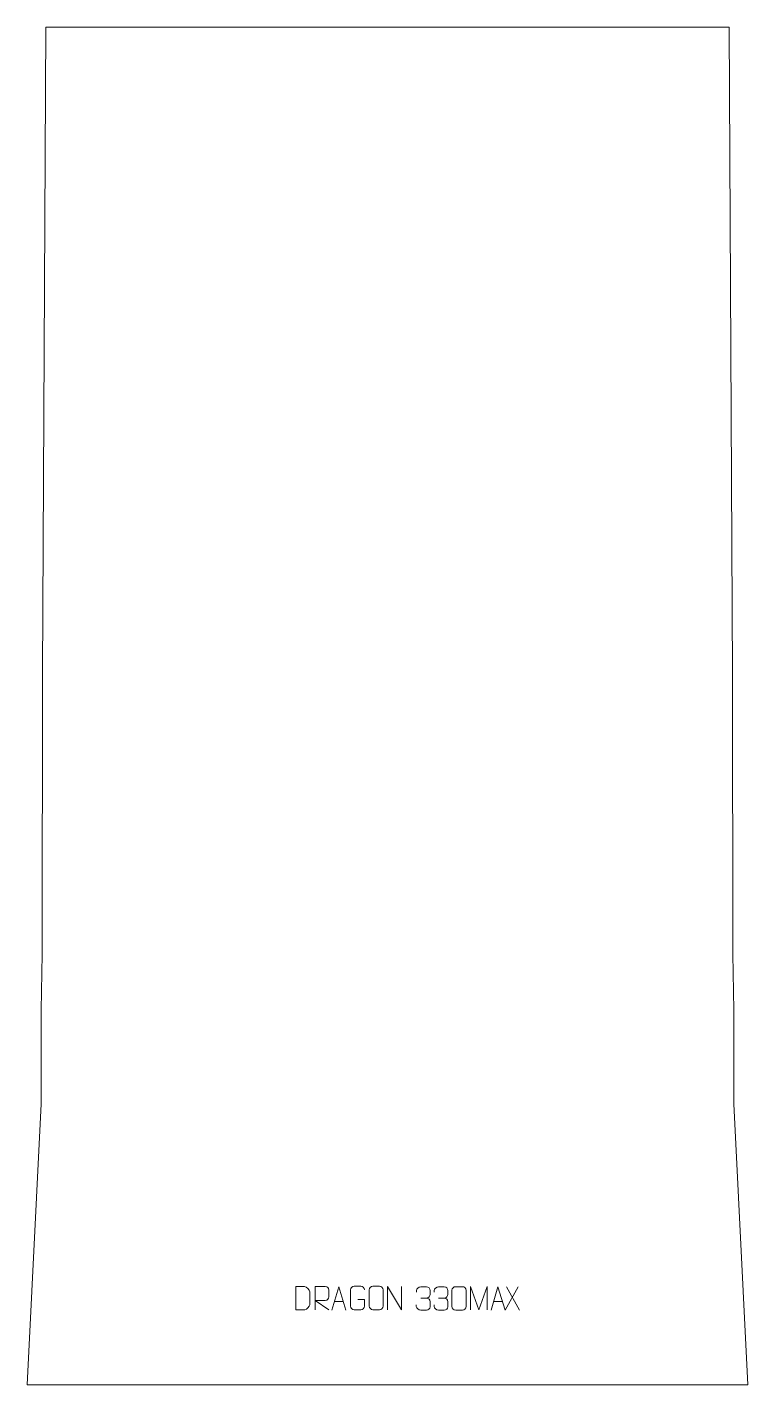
# Model space of a CAD drawing. Header units: millimetres. Extents: x -392 to 378, y -1191 to 259.
import ezdxf

# ---------------------------------------------------------------- set-up
doc = ezdxf.new("R2010")
doc.units = ezdxf.units.MM
doc.header["$MEASUREMENT"] = 0
doc.layers.add('layer 1', color=7, linetype='Continuous')

msp = doc.modelspace()

# ---------------------------------------------------------------- linework, layer by layer
at = {"layer": 'layer 1', "color": 242, "lineweight": 9}
msp.add_open_spline([(378.2228, -1190.9555), (378.2228, -1190.9555), (-391.7771, -1190.9555), (-391.7771, -1190.9555), (-391.7771, -1190.9555), (-391.7771, -1190.9555), (-376.7776, -890.9563), (-376.7776, -890.9563), (-376.7776, -890.9563), (-376.7776, -890.9563), (-376.7776, -790.9564), (-376.7776, -790.9564), (-376.7776, -790.9564), (-376.7776, -790.9564), (-375.7772, -730.9555), (-375.7772, -730.9555), (-375.7772, -730.9555), (-375.7772, -730.9555), (-375.2768, -430.9559), (-375.2768, -430.9559), (-375.2768, -430.9559), (-375.2768, -430.9559), (-371.8269, 259.0443), (-371.8269, 259.0443), (-371.8269, 259.0443), (-371.8269, 259.0443), (358.2725, 259.0443), (358.2725, 259.0443), (358.2725, 259.0443), (358.2725, 259.0443), (361.7224, -430.9559), (361.7224, -430.9559), (361.7224, -430.9559), (361.7224, -430.9559), (362.2228, -730.9555), (362.2228, -730.9555), (362.2228, -730.9555), (362.2228, -730.9555), (363.2218, -790.9564), (363.2218, -790.9564), (363.2218, -790.9564), (363.2218, -790.9564), (363.2218, -890.9563), (363.2218, -890.9563), (363.2218, -890.9563), (363.2218, -890.9563), (378.2228, -1190.9555), (378.2228, -1190.9555)], degree=3, knots=[0, 0, 0, 0, 0.076923077, 0.076923077, 0.076923077, 0.076923077, 0.153846154, 0.153846154, 0.153846154, 0.153846154, 0.230769231, 0.230769231, 0.230769231, 0.230769231, 0.307692308, 0.307692308, 0.307692308, 0.307692308, 0.384615385, 0.384615385, 0.384615385, 0.384615385, 0.461538462, 0.461538462, 0.461538462, 0.461538462, 0.538461538, 0.538461538, 0.538461538, 0.538461538, 0.615384615, 0.615384615, 0.615384615, 0.615384615, 0.692307692, 0.692307692, 0.692307692, 0.692307692, 0.769230769, 0.769230769, 0.769230769, 0.769230769, 0.846153846, 0.846153846, 0.846153846, 0.846153846, 1, 1, 1, 1], dxfattribs=at)
at = {"layer": 'layer 1', "color": 250, "lineweight": 9}
for points, knots in [([(-104.6748, -1110.7875), (-102.343, -1110.7871), (-97.3928, -1110.8111), (-95.0613, -1110.8114), (-95.0613, -1110.8114), (-93.1363, -1110.9168), (-89.8177, -1107.3752), (-89.8289, -1105.3579), (-89.8289, -1105.3579), (-89.8293, -1099.5878), (-89.8293, -1097.4181), (-89.8289, -1091.6488), (-89.8289, -1091.6488), (-89.8332, -1089.5107), (-93.2077, -1085.8506), (-95.3601, -1085.8641), (-95.3601, -1085.8641), (-97.6858, -1085.8641), (-102.4101, -1085.8641), (-104.7362, -1085.8641), (-104.7362, -1085.8641), (-104.7358, -1091.611), (-104.6745, -1105.0402), (-104.6748, -1110.7875)], [0, 0, 0, 0, 0.142857143, 0.142857143, 0.142857143, 0.142857143, 0.285714286, 0.285714286, 0.285714286, 0.285714286, 0.428571429, 0.428571429, 0.428571429, 0.428571429, 0.571428571, 0.571428571, 0.571428571, 0.571428571, 0.714285714, 0.714285714, 0.714285714, 0.714285714, 1, 1, 1, 1]), ([(-84.0373, -1110.8025), (-84.0373, -1110.8025), (-84.0373, -1085.849), (-84.0373, -1085.849), (-84.0373, -1085.849), (-80.4425, -1085.849), (-76.847, -1085.849), (-73.2518, -1085.849), (-73.2518, -1085.849), (-70.9265, -1085.8867), (-69.3692, -1087.3767), (-69.3733, -1089.7431), (-69.3733, -1089.7431), (-69.3737, -1091.7786), (-69.3737, -1094.838), (-69.3733, -1096.874), (-69.3733, -1096.874), (-69.3798, -1098.7495), (-71.1921, -1100.6913), (-73.2016, -1100.7104), (-73.2016, -1100.7104), (-73.2016, -1100.7104), (-84.0373, -1100.7104), (-84.0373, -1100.7104), (-84.0373, -1100.7104), (-84.0373, -1100.7104), (-69.3826, -1110.8025), (-69.3826, -1110.8025)], [0, 0, 0, 0, 0.125, 0.125, 0.125, 0.125, 0.25, 0.25, 0.25, 0.25, 0.375, 0.375, 0.375, 0.375, 0.5, 0.5, 0.5, 0.5, 0.625, 0.625, 0.625, 0.625, 0.75, 0.75, 0.75, 0.75, 1, 1, 1, 1]), ([(-66.1752, -1111.3447), (-66.1752, -1111.3447), (-58.8042, -1086.3912), (-58.8042, -1086.3912), (-58.8042, -1086.3912), (-58.8042, -1086.3912), (-51.2343, -1111.3447), (-51.2343, -1111.3447)], [0, 0, 0, 0, 0.333333333, 0.333333333, 0.333333333, 0.333333333, 1, 1, 1, 1]), ([(-38.6194, -1099.7104), (-38.6194, -1099.7104), (-31.4513, -1099.7104), (-31.4513, -1099.7104), (-31.4513, -1099.7104), (-31.4513, -1099.7104), (-31.4513, -1106.8785), (-31.4513, -1106.8785), (-31.4513, -1106.8785), (-31.591, -1109.2019), (-33.2682, -1110.6815), (-35.416, -1110.6923), (-35.416, -1110.6923), (-37.7478, -1110.6919), (-40.0798, -1110.6919), (-42.4113, -1110.6923), (-42.4113, -1110.6923), (-44.3362, -1110.7977), (-46.3084, -1108.9132), (-46.2972, -1106.8959), (-46.2972, -1106.8959), (-46.2968, -1101.1258), (-46.2968, -1095.3561), (-46.2972, -1089.5868), (-46.2972, -1089.5868), (-46.293, -1087.4487), (-44.5462, -1085.7295), (-42.3939, -1085.7429), (-42.3939, -1085.7429), (-40.0682, -1085.7429), (-37.7421, -1085.7429), (-35.416, -1085.7429), (-35.416, -1085.7429), (-33.4693, -1085.7075), (-31.4779, -1087.199), (-31.4513, -1089.6367)], [0, 0, 0, 0, 0.1, 0.1, 0.1, 0.1, 0.2, 0.2, 0.2, 0.2, 0.3, 0.3, 0.3, 0.3, 0.4, 0.4, 0.4, 0.4, 0.5, 0.5, 0.5, 0.5, 0.6, 0.6, 0.6, 0.6, 0.7, 0.7, 0.7, 0.7, 0.8, 0.8, 0.8, 0.8, 1, 1, 1, 1]), ([(-22.3939, -1085.7429), (-20.0682, -1085.7429), (-17.7421, -1085.7429), (-15.416, -1085.7429), (-15.416, -1085.7429), (-13.4694, -1085.7073), (-11.478, -1087.1989), (-11.4513, -1089.6365), (-11.4513, -1089.6365), (-11.4517, -1095.3834), (-11.4517, -1101.1307), (-11.4513, -1106.8784), (-11.4513, -1106.8784), (-11.5911, -1109.2018), (-13.2683, -1110.6814), (-15.416, -1110.6922), (-15.416, -1110.6922), (-17.7479, -1110.6918), (-20.0798, -1110.6918), (-22.4113, -1110.6922), (-22.4113, -1110.6922), (-24.3363, -1110.7976), (-26.3084, -1108.9131), (-26.2972, -1106.8958), (-26.2972, -1106.8958), (-26.2969, -1101.1257), (-26.2969, -1095.356), (-26.2972, -1089.5867), (-26.2972, -1089.5867), (-26.293, -1087.4486), (-24.5463, -1085.7294), (-22.3939, -1085.7429)], [0, 0, 0, 0, 0.111111111, 0.111111111, 0.111111111, 0.111111111, 0.222222222, 0.222222222, 0.222222222, 0.222222222, 0.333333333, 0.333333333, 0.333333333, 0.333333333, 0.444444444, 0.444444444, 0.444444444, 0.444444444, 0.555555556, 0.555555556, 0.555555556, 0.555555556, 0.666666667, 0.666666667, 0.666666667, 0.666666667, 0.777777778, 0.777777778, 0.777777778, 0.777777778, 1, 1, 1, 1]), ([(-6.6244, -1110.7179), (-6.6244, -1110.7179), (-6.6244, -1085.7644), (-6.6244, -1085.7644), (-6.6244, -1085.7644), (-6.6244, -1085.7644), (8.0304, -1110.7179), (8.0304, -1110.7179), (8.0304, -1110.7179), (8.0304, -1110.7179), (8.0304, -1085.7644), (8.0304, -1085.7644)], [0, 0, 0, 0, 0.25, 0.25, 0.25, 0.25, 0.5, 0.5, 0.5, 0.5, 1, 1, 1, 1]), ([(24.0294, -1092.0263), (24.0294, -1092.0263), (24.0294, -1090.1691), (24.0294, -1090.1691), (24.0294, -1090.1691), (24.0151, -1088.4272), (26.6796, -1086.3091), (28.7387, -1086.3318), (28.7387, -1086.3318), (30.8028, -1086.3318), (32.8668, -1086.3318), (34.9305, -1086.3318), (34.9305, -1086.3318), (37.125, -1086.323), (38.7233, -1088.1698), (38.7677, -1090.0819), (38.7677, -1090.0819), (38.7673, -1091.517), (38.7673, -1092.9521), (38.7677, -1094.3876), (38.7677, -1094.3876), (38.7191, -1096.0411), (37.1165, -1098.2711), (34.9182, -1098.2611), (34.9182, -1098.2611), (37.1219, -1098.2723), (38.7299, -1100.0755), (38.7839, -1102.135), (38.7839, -1102.135), (38.7835, -1103.9197), (38.7835, -1105.7044), (38.7839, -1107.4895), (38.7839, -1107.4895), (38.794, -1109.5509), (36.7391, -1111.314), (34.9182, -1111.3059), (34.9182, -1111.3059), (32.8529, -1111.3056), (30.7877, -1111.3056), (28.7221, -1111.3059), (28.7221, -1111.3059), (26.5535, -1111.2944), (24.0225, -1108.8942), (24.0039, -1107.4324), (24.0039, -1107.4324), (24.0039, -1107.4324), (24.0039, -1105.5238), (24.0039, -1105.5238)], [0, 0, 0, 0, 0.076923077, 0.076923077, 0.076923077, 0.076923077, 0.153846154, 0.153846154, 0.153846154, 0.153846154, 0.230769231, 0.230769231, 0.230769231, 0.230769231, 0.307692308, 0.307692308, 0.307692308, 0.307692308, 0.384615385, 0.384615385, 0.384615385, 0.384615385, 0.461538462, 0.461538462, 0.461538462, 0.461538462, 0.538461538, 0.538461538, 0.538461538, 0.538461538, 0.615384615, 0.615384615, 0.615384615, 0.615384615, 0.692307692, 0.692307692, 0.692307692, 0.692307692, 0.769230769, 0.769230769, 0.769230769, 0.769230769, 0.846153846, 0.846153846, 0.846153846, 0.846153846, 1, 1, 1, 1]), ([(43.0294, -1092.0263), (43.0294, -1092.0263), (43.0294, -1090.1691), (43.0294, -1090.1691), (43.0294, -1090.1691), (43.0151, -1088.4272), (45.6796, -1086.3091), (47.7387, -1086.3318), (47.7387, -1086.3318), (49.8028, -1086.3318), (51.8668, -1086.3318), (53.9305, -1086.3318), (53.9305, -1086.3318), (56.125, -1086.323), (57.7233, -1088.1698), (57.7677, -1090.0819), (57.7677, -1090.0819), (57.7673, -1091.517), (57.7673, -1092.9521), (57.7677, -1094.3876), (57.7677, -1094.3876), (57.7191, -1096.0411), (56.1165, -1098.2711), (53.9182, -1098.2611), (53.9182, -1098.2611), (56.1219, -1098.2723), (57.7299, -1100.0755), (57.7839, -1102.135), (57.7839, -1102.135), (57.7835, -1103.9197), (57.7835, -1105.7044), (57.7839, -1107.4895), (57.7839, -1107.4895), (57.794, -1109.5509), (55.7391, -1111.314), (53.9182, -1111.3059), (53.9182, -1111.3059), (51.8529, -1111.3056), (49.7877, -1111.3056), (47.7221, -1111.3059), (47.7221, -1111.3059), (45.5535, -1111.2944), (43.0225, -1108.8942), (43.0039, -1107.4324), (43.0039, -1107.4324), (43.0039, -1107.4324), (43.0039, -1105.5238), (43.0039, -1105.5238)], [0, 0, 0, 0, 0.076923077, 0.076923077, 0.076923077, 0.076923077, 0.153846154, 0.153846154, 0.153846154, 0.153846154, 0.230769231, 0.230769231, 0.230769231, 0.230769231, 0.307692308, 0.307692308, 0.307692308, 0.307692308, 0.384615385, 0.384615385, 0.384615385, 0.384615385, 0.461538462, 0.461538462, 0.461538462, 0.461538462, 0.538461538, 0.538461538, 0.538461538, 0.538461538, 0.615384615, 0.615384615, 0.615384615, 0.615384615, 0.692307692, 0.692307692, 0.692307692, 0.692307692, 0.769230769, 0.769230769, 0.769230769, 0.769230769, 0.846153846, 0.846153846, 0.846153846, 0.846153846, 1, 1, 1, 1]), ([(66.0842, -1086.1272), (68.4503, -1086.1272), (70.8168, -1086.1272), (73.1833, -1086.1272), (73.1833, -1086.1272), (75.1638, -1086.0916), (77.1898, -1087.5859), (77.2169, -1090.028), (77.2169, -1090.028), (77.2165, -1095.7854), (77.2165, -1101.5432), (77.2169, -1107.3014), (77.2169, -1107.3014), (77.0748, -1109.629), (75.3684, -1111.1113), (73.1833, -1111.1221), (73.1833, -1111.1221), (70.8109, -1111.1217), (68.4385, -1111.1217), (66.0665, -1111.1221), (66.0665, -1111.1221), (64.108, -1111.2277), (62.1016, -1109.3398), (62.113, -1107.3188), (62.113, -1107.3188), (62.1134, -1101.5382), (62.1134, -1095.7579), (62.113, -1089.9781), (62.113, -1089.9781), (62.1173, -1087.8361), (63.8944, -1086.1136), (66.0842, -1086.1272)], [0, 0, 0, 0, 0.111111111, 0.111111111, 0.111111111, 0.111111111, 0.222222222, 0.222222222, 0.222222222, 0.222222222, 0.333333333, 0.333333333, 0.333333333, 0.333333333, 0.444444444, 0.444444444, 0.444444444, 0.444444444, 0.555555556, 0.555555556, 0.555555556, 0.555555556, 0.666666667, 0.666666667, 0.666666667, 0.666666667, 0.777777778, 0.777777778, 0.777777778, 0.777777778, 1, 1, 1, 1]), ([(81.8605, -1110.7201), (81.8605, -1110.7201), (81.8605, -1085.7622), (81.8605, -1085.7622), (81.8605, -1085.7622), (81.8605, -1085.7622), (90.7856, -1110.7201), (90.7856, -1110.7201), (90.7856, -1110.7201), (90.7856, -1110.7201), (99.5455, -1085.7627), (99.5455, -1085.7627), (99.5455, -1085.7627), (99.5455, -1085.7627), (99.5455, -1110.7201), (99.5455, -1110.7201)], [0, 0, 0, 0, 0.2, 0.2, 0.2, 0.2, 0.4, 0.4, 0.4, 0.4, 0.6, 0.6, 0.6, 0.6, 1, 1, 1, 1]), ([(103.8248, -1111.3447), (103.8248, -1111.3447), (111.1958, -1086.3912), (111.1958, -1086.3912), (111.1958, -1086.3912), (111.1958, -1086.3912), (118.7657, -1111.3447), (118.7657, -1111.3447)], [0, 0, 0, 0, 0.333333333, 0.333333333, 0.333333333, 0.333333333, 1, 1, 1, 1])]:
    msp.add_open_spline(points, degree=3, knots=knots, dxfattribs=at)
for points in [[(132.7136, -1086.1533), (132.7136, -1086.1533), (118.973, -1111.0491), (118.973, -1111.0491)], [(120.4276, -1086.1533), (120.4276, -1086.1533), (134.1682, -1111.1068), (134.1682, -1111.1068)], [(28.7391, -1098.2715), (28.7391, -1098.2715), (34.9355, -1098.2715), (34.9355, -1098.2715)], [(47.7391, -1098.2715), (47.7391, -1098.2715), (53.9355, -1098.2715), (53.9355, -1098.2715)], [(-63.4526, -1102.0953), (-63.4526, -1102.0953), (-53.9569, -1102.0953), (-53.9569, -1102.0953)], [(106.5474, -1102.0953), (106.5474, -1102.0953), (116.0431, -1102.0953), (116.0431, -1102.0953)]]:
    msp.add_open_spline(points, degree=3, dxfattribs=at)

doc.saveas('drawing.dxf')
